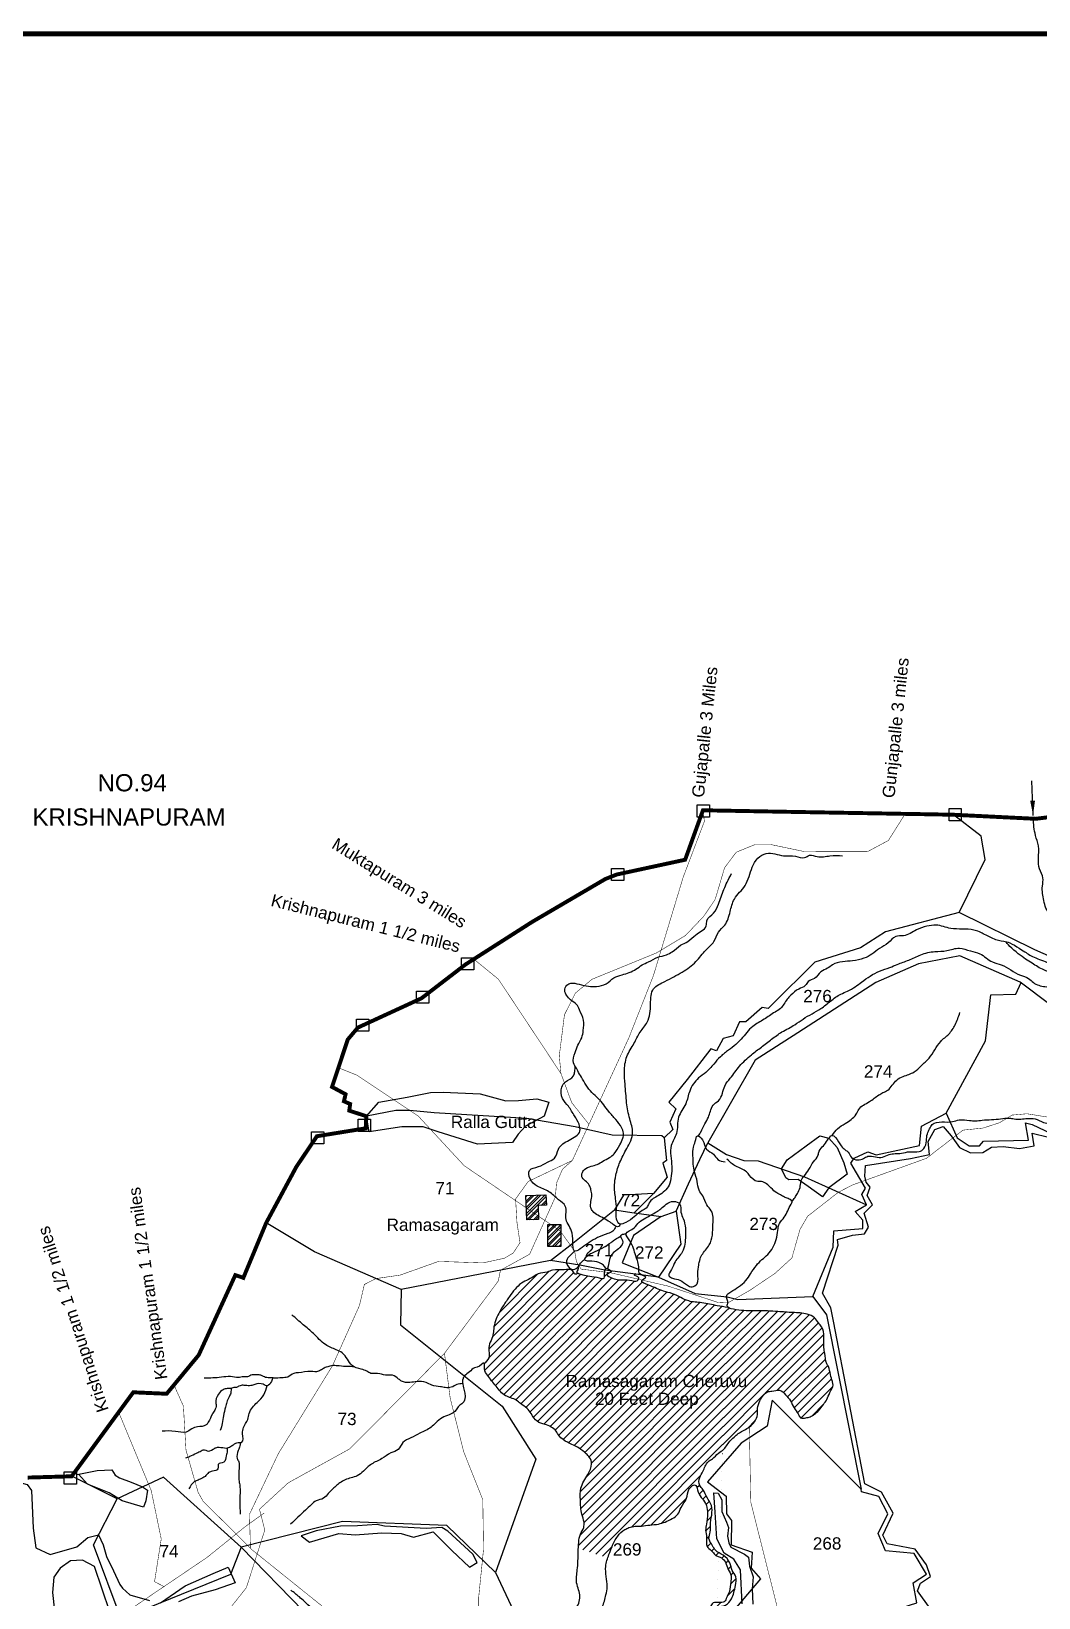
# Model space of a CAD drawing. Header units: feet. Extents: x 812574 to 820023, y 1579761 to 1589140.
# Drawn here: x 815271 to 817325, y 1585948 to 1589140 of the extents above; entities that cross this region are included whole.
import ezdxf
from ezdxf.enums import TextEntityAlignment as Align

# ---------------------------------------------------------------- set-up
doc = ezdxf.new("R2010")
doc.units = ezdxf.units.FT
doc.header["$LTSCALE"] = 15
doc.header["$MEASUREMENT"] = 0
doc.linetypes.add('ACAD_ISO02W100', pattern=[15, 12, -3])
doc.linetypes.add('HIDDEN2', pattern=[0.1875, 0.125, -0.0625])
for name, color, linetype in [('HILL', 17, 'Continuous'), ('PLOT', 7, 'Continuous'), ('PLOT NO', 7, 'Continuous'), ('ROADS', 6, 'Continuous'), ('TANKS-STREAM', 4, 'Continuous'), ('TEXT', 1, 'Continuous'), ('text2', 7, 'Continuous'), ('VILLAGE STONES', 240, 'Continuous')]:
    doc.layers.add(name, color=color, linetype=linetype)
doc.layers.add('VILLAGE BOUNDRY', color=5, linetype='HIDDEN2', lineweight=100)
doc.styles.get("Standard").update_dxf_attribs({"font": 'arial.ttf'})
doc.linetypes.add('DOTS', pattern='A,1e-06,-3,["●",Standard,S=3,R=0,X=-1.25,Y=-1.25],-3', length=6.000001)
doc.dimstyles.get("Standard").update_dxf_attribs({"dimtxt": 0.18, "dimasz": 0.18, "dimexe": 0.18, "dimexo": 0.0625, "dimgap": 0.09, "dimtad": 0, "dimtih": 1, "dimtoh": 1, "dimdec": 4, "dimzin": 0, "dimdsep": 46, "dimtxsty": 'Standard', "dimcen": 0.09, "dimadec": 0, "dimazin": 0, "dimtfac": 1, "dimtdec": 4, "dimtofl": 0, "dimtmove": 0, "dimatfit": 3, "dimfxl": 1, "dimtolj": 1, "dimtzin": 0, "dimarcsym": 0})

msp = doc.modelspace()

# ---------------------------------------------------------------- hatches: boundary and pattern name
at = {"layer": 'PLOT', "linetype": 'ACAD_ISO02W100', "lineweight": -2}
h = msp.add_hatch(dxfattribs=at)
h.set_pattern_fill('ANSI32', color=256, scale=25)
h.paths.add_polyline_path([(816320.1, 1586769), (816279.3, 1586767.5), (816280.2, 1586742.4), (816304.8, 1586725.7), (816304, 1586747.4), (816320.9, 1586748)])
h.paths.add_polyline_path([(816280.2, 1586742.4), (816281.1, 1586717.9), (816305.1, 1586719), (816304.8, 1586725.7)])
h.paths.add_polyline_path([(816350.4, 1586693.8), (816349, 1586695.7), (816329.8, 1586708.8), (816323.7, 1586708.8), (816323.7, 1586663.9), (816350.4, 1586663.9)])
h.paths.add_polyline_path([(816350.4, 1586708.8), (816329.8, 1586708.8), (816349, 1586695.7), (816350.4, 1586693.8)], flags=17)
at = {"layer": 'TANKS-STREAM', "lineweight": -2}
h = msp.add_hatch(dxfattribs=at)
h.set_pattern_fill('ANSI31', color=256, scale=100)
edge = h.paths.add_edge_path()
edge.add_spline(control_points=[(816690.9, 1586548.8), (816690.6, 1586546.7), (816687.6, 1586539.3), (816714.5, 1586532.4), (816737.9, 1586533), (816769.4, 1586533), (816796.1, 1586531.2), (816823.3, 1586528.8), (816848.6, 1586528.5), (816867.9, 1586520.6), (816874.7, 1586508.8), (816890.9, 1586492.8), (816884.5, 1586467.5), (816889.6, 1586443.1), (816889.8, 1586429), (816898.2, 1586416.3), (816899.6, 1586403.1), (816903.6, 1586391.2), (816907, 1586378.4), (816898, 1586366.8), (816894.3, 1586352.3), (816884.9, 1586341), (816877.6, 1586330), (816868.2, 1586321.9), (816859.2, 1586316.6), (816850, 1586314.4), (816838.6, 1586312.7), (816834.1, 1586325), (816825.6, 1586334.7), (816819.4, 1586349.7), (816809.4, 1586361.4), (816797.1, 1586374.3), (816783.2, 1586368.5), (816770.9, 1586368.8), (816762.8, 1586360.1), (816755.5, 1586349.1), (816750.4, 1586334), (816752.5, 1586317.4), (816744.6, 1586304.5), (816735.3, 1586295.1), (816724.7, 1586290), (816714.3, 1586284.7), (816705.9, 1586276.8), (816693.2, 1586267.7), (816686.5, 1586251.3), (816670.3, 1586242.7), (816661.8, 1586231.8), (816646.5, 1586224), (816642.3, 1586207.3), (816632.2, 1586193.4), (816630.9, 1586177.7), (816643.2, 1586166.9), (816647.3, 1586152.7), (816658, 1586139.1), (816659.9, 1586120.7), (816654.6, 1586101.7), (816656.5, 1586083.7), (816650, 1586067.5), (816659.4, 1586055.5), (816666.5, 1586041.7), (816682.9, 1586035.3), (816696.3, 1586021.2), (816698.4, 1586003.4), (816709.9, 1585990.3), (816705.5, 1585968.9), (816701.8, 1585948.7), (816688.8, 1585932.3), (816675.3, 1585929.9), (816661.6, 1585930.8), (816659.2, 1585917), (816664.6, 1585911.8), (816667.4, 1585910.3), (816667.8, 1585910)], knot_values=[33.980155, 33.980155, 33.980155, 33.980155, 40.28132, 54.435644, 94.785889, 124.029828, 145.53399, 175.657932, 205.610457, 221.80404, 234.783788, 245.46062, 288.241575, 299.992382, 321.409588, 328.302046, 345.117898, 359.813717, 366.63663, 383.575953, 399.276386, 411.47537, 427.070144, 438.66352, 448.654309, 457.677961, 468.315632, 477.290951, 492.019962, 508.462526, 524.355596, 539.527821, 555.796769, 564.395257, 575.250579, 588.85876, 604.846718, 621.443654, 637.311, 647.978697, 660.922006, 672.151652, 682.871356, 695.205469, 718.619357, 732.389919, 748.720654, 759.518338, 781.807899, 795.791925, 811.991871, 822.176064, 842.641578, 854.869524, 873.367021, 895.092584, 913.794589, 926.955117, 943.606164, 955.134216, 972.909744, 993.986777, 1010.020429, 1024.946145, 1042.496757, 1070.953995, 1088.09129, 1099.846241, 1111.933082, 1123.184617, 1131.292372, 1132.844337, 1132.844337, 1132.844337, 1132.844337], degree=3, periodic=0)
edge.add_spline(control_points=[(816691.2, 1586539.8), (816683.9, 1586540.8), (816666.1, 1586543.2), (816640, 1586549.9), (816607.4, 1586550.7), (816584.7, 1586567.6), (816553.5, 1586573.2), (816539.6, 1586582.2), (816512.8, 1586591.3), (816515.9, 1586595.1), (816516.3, 1586595.4)], knot_values=[0, 0, 0, 0, 21.956247, 53.75912, 81.017825, 117.080596, 136.231857, 170.738295, 185.877828, 187.34961, 187.34961, 187.34961, 187.34961], degree=3, periodic=0)
edge.add_line((816516.3, 1586595.4), (816509.1, 1586597.1))
edge.add_spline(control_points=[(816509.1, 1586597.1), (816508.4, 1586595.9), (816503.6, 1586591.6), (816492.1, 1586595.9), (816478, 1586595.8), (816461.2, 1586596.4), (816452.6, 1586600.6), (816441.5, 1586606.8), (816448.2, 1586609.1), (816450.8, 1586610.6)], knot_values=[12.747844, 12.747844, 12.747844, 12.747844, 16.594187, 27.339657, 46.69059, 60.231611, 75.16629, 80.455104, 88.118855, 88.118855, 88.118855, 88.118855], degree=3, periodic=0)
edge.add_line((816450.8, 1586610.6), (816439.5, 1586611.9))
edge.add_spline(control_points=[(816439.5, 1586611.9), (816439.5, 1586611.9), (816438.7, 1586607.6), (816442.6, 1586594.6), (816421, 1586603.4), (816406.4, 1586602.5), (816395.5, 1586606.7), (816386.7, 1586608.3), (816385, 1586609.1)], knot_values=[15.606105, 15.606105, 15.606105, 15.606105, 15.792165, 27.910206, 43.148844, 61.768614, 75.997282, 81.83978, 81.83978, 81.83978, 81.83978], degree=3, periodic=0)
edge.add_spline(control_points=[(816385, 1586609.1), (816383.2, 1586608), (816378.7, 1586605.3), (816374.3, 1586619.3), (816354.4, 1586614.5), (816337.3, 1586618.3), (816320.8, 1586609.8), (816303.5, 1586610.2), (816289.3, 1586598), (816267, 1586589.9), (816251.1, 1586569.8), (816235.9, 1586547.6), (816221.3, 1586525.5), (816213.6, 1586503), (816212.2, 1586477.4), (816200.1, 1586460.3), (816206.8, 1586439.7), (816199.5, 1586430.3), (816195.1, 1586426), (816194.6, 1586425.5)], knot_values=[0.478129, 0.478129, 0.478129, 0.478129, 5.932048, 13.970884, 31.812322, 55.514099, 67.185509, 85.712834, 104.839659, 120.849201, 156.248854, 178.007223, 202.220836, 235.460901, 247.793033, 278.708953, 291.686566, 307.97008, 310.177869, 310.177869, 310.177869, 310.177869], degree=3, periodic=0)
edge.add_spline(control_points=[(816194.6, 1586425.5), (816195.3, 1586423.6), (816193.6, 1586411.6), (816203, 1586397.7), (816218.4, 1586379.9), (816234.7, 1586357.4), (816256.8, 1586354.2), (816269.3, 1586342), (816281.5, 1586335.3), (816291.6, 1586322), (816299.8, 1586305.8), (816321.4, 1586301.1), (816339.2, 1586292.7), (816348, 1586274.3), (816365.5, 1586263.4), (816385.9, 1586255.2), (816400, 1586243.3), (816410.5, 1586233.6), (816415.4, 1586217.6), (816404.6, 1586196.3), (816389, 1586174.7), (816390.4, 1586145.5), (816391.3, 1586122.1), (816398.2, 1586104.1), (816398, 1586089.3), (816388.6, 1586077.6), (816386.8, 1586062.4), (816386.3, 1586052.6), (816386.1, 1586048.5)], knot_values=[194.577277, 194.577277, 194.577277, 194.577277, 204.660415, 219.026704, 247.487091, 274.752768, 298.693916, 309.42992, 326.389741, 339.666819, 359.494232, 376.868673, 403.203763, 414.958621, 436.325375, 462.46976, 481.062368, 491.228523, 504.967026, 527.528282, 559.435326, 582.706599, 612.470207, 629.491823, 639.939058, 655.210497, 672.247463, 684.713669, 684.713669, 684.713669, 684.713669], degree=3, periodic=0)
edge.add_line((816386.1, 1586048.5), (816446.2, 1586029.3))
edge.add_spline(control_points=[(816446.2, 1586029.3), (816447, 1586031.5), (816449.8, 1586039.2), (816455.4, 1586054.4), (816464.4, 1586072.9), (816477.6, 1586085.6), (816490.4, 1586091.7), (816502, 1586094.5), (816516.5, 1586093.4), (816532.1, 1586096.8), (816548.5, 1586097.1), (816563.8, 1586102.4), (816577, 1586108.6), (816590.6, 1586117.2), (816595.4, 1586134.5), (816608.6, 1586148.6), (816609.3, 1586167), (816616.7, 1586175.5), (816627.5, 1586181.2), (816629.3, 1586160.8), (816639.1, 1586150.2), (816648.7, 1586136.3), (816650.2, 1586117.8), (816647.9, 1586101.1), (816644.7, 1586084.7), (816649.4, 1586070.2), (816645.2, 1586053.2), (816656.9, 1586045.1), (816662.4, 1586038.2), (816668.1, 1586032.5), (816676.7, 1586030.7), (816686.3, 1586023.2), (816689, 1586008.5), (816697.8, 1585997.5), (816698.3, 1585986.6), (816695.7, 1585975.6), (816696.6, 1585962.1), (816688.6, 1585950.5), (816685.1, 1585937.8), (816672.5, 1585938.2), (816660.7, 1585939.5), (816654.3, 1585928.9), (816653.8, 1585918.1), (816658.2, 1585907.8), (816664.6, 1585905), (816667.1, 1585903.9)], knot_values=[588.151394, 588.151394, 588.151394, 588.151394, 595.223746, 612.311064, 637.000215, 656.339376, 665.77478, 679.122241, 691.745438, 708.843351, 726.771811, 740.617481, 756.757879, 771.229194, 786.385461, 808.38776, 827.032612, 837.638975, 841.963612, 859.235421, 874.817781, 890.464235, 907.374837, 929.10119, 941.39232, 956.493045, 974.654717, 986.330531, 995.398815, 1001.684865, 1009.740344, 1021.100592, 1036.028841, 1052.683656, 1061.764418, 1067.499179, 1086.778363, 1099.64581, 1110.229477, 1121.189918, 1132.670734, 1143.552203, 1153.026205, 1165.464491, 1173.622945, 1173.622945, 1173.622945, 1173.622945], degree=3, periodic=0)
edge.add_line((816667.1, 1585903.9), (816667.8, 1585910))

# ---------------------------------------------------------------- linework, layer by layer
at = {"layer": 'HILL'}
for points in [[(815953.8, 1586929.4), (815979.6, 1586957.8), (816037.4, 1586967.9), (816084.4, 1586977.8), (816110.6, 1586978.1), (816185.9, 1586974.7), (816238.2, 1586960.5), (816264.4, 1586961.1), (816301.5, 1586964.9), (816326, 1586958.1), (816316.5, 1586929.6), (816278.4, 1586908.8), (816263.1, 1586892.5), (816252.2, 1586875.5), (816180.8, 1586872.5), (816100.5, 1586897.3), (816069.5, 1586907.8), (816026, 1586907.5), (815959.8, 1586897.6), (815953.8, 1586929.4)], [(816971.5, 1586828.9), (817063.3, 1586842.9), (817102.2, 1586851.5), (817099.6, 1586878.1), (817113.3, 1586902.4), (817130.2, 1586908.3), (817146.2, 1586889.6), (817163.5, 1586865.6), (817186.1, 1586854.6), (817211, 1586855.2), (817228.6, 1586866.2), (817252.6, 1586867.7), (817285.8, 1586863.8), (817315.9, 1586869.2), (817312, 1586894.7), (817345, 1586887)], [(817155.1, 1585853.8), (817077.8, 1585962.2), (817083.9, 1585977.6), (817104.2, 1585991.4), (817096.5, 1586015.4), (817072.9, 1586047.1), (817016, 1586058), (817007, 1586075.8), (817028.2, 1586120.3), (817004.1, 1586163.1), (816970.2, 1586180.4), (816906.2, 1586511.9), (816900.9, 1586539.1), (816884, 1586568.6), (816916.2, 1586666.5), (816914.4, 1586678.1), (816945.5, 1586686.7), (816969.5, 1586689.6), (816977.7, 1586703.4), (816969.1, 1586731.5), (816986.2, 1586748.8), (816975.3, 1586767.8), (816981.1, 1586784.6), (816972.8, 1586795.2), (816970.2, 1586806.9), (816971.5, 1586828.9)], [(815363.9, 1586199.2), (815405.1, 1586207.2), (815434.7, 1586208.4), (815441.3, 1586198.1), (815450.7, 1586192.4), (815474.1, 1586183.8), (815497.5, 1586173.9), (815507.8, 1586167), (815503.9, 1586145.2), (815499.6, 1586132.9), (815455.9, 1586145.7), (815429.4, 1586162), (815385.3, 1586179.5), (815366.7, 1586199.8)], [(815244.6, 1586183.7), (815262.3, 1586178.8), (815270.7, 1586166.9), (815274.1, 1586089.8), (815280.1, 1586050), (815309.3, 1586035.8), (815363.7, 1586051.8), (815386.1, 1586070.6), (815407.8, 1586075.9), (815417.4, 1586056.1), (815423.8, 1586032), (815438.4, 1586002.9), (815451.2, 1585975.2), (815456.5, 1585967.8), (815471.8, 1585953.9), (815511.6, 1585942.2)], [(816668.3, 1586067.9), (816665.1, 1586122.7), (816662.7, 1586162.1), (816671.6, 1586160.9), (816679, 1586147.4), (816678.9, 1586124), (816688, 1586101.9), (816692.1, 1586091), (816690.4, 1586073.4), (816693.2, 1586059.6), (816697, 1586051.2), (816725, 1586036.6), (816733.3, 1586031), (816735.1, 1586012.6), (816742.5, 1585990.4), (816740.6, 1585966.2), (816742.3, 1585935.2)], [(815820.8, 1586074.1), (815838.2, 1586061.2), (815897.8, 1586078.6), (815931.2, 1586075.9), (815985.5, 1586080), (816024.9, 1586078.7), (816049.9, 1586071.4), (816090.4, 1586082), (816127.9, 1586044.3), (816164.5, 1586010.3), (816179.8, 1586020.1), (816171, 1586036.7), (816120, 1586083.7), (816108.1, 1586091.1), (816075.8, 1586089.2), (815990.8, 1586093.7), (815975.3, 1586097), (815936.1, 1586094.5), (815901, 1586093.7), (815851.6, 1586084.1), (815820.8, 1586074.1)], [(816720.3, 1585935.3), (816717, 1586005.1), (816703.4, 1586026.3), (816683.4, 1586039.1), (816668.3, 1586067.9)], [(815431, 1585919.4), (815399.7, 1586011.7), (815374.8, 1586024.5), (815350.7, 1586023.4), (815329.3, 1586008.2), (815316.2, 1585989.7), (815314, 1585958.8), (815317.9, 1585921.2)], [(815534.2, 1585937.3), (815584, 1585972.3), (815641.6, 1585997.5), (815671.9, 1586010.3), (815686.1, 1585978.7), (815645.5, 1585964.2), (815597.2, 1585951.4), (815570.5, 1585939.7)]]:
    msp.add_lwpolyline(points, dxfattribs=at)
at = {"layer": 'HILL', "linetype": 'ACAD_ISO02W100', "lineweight": -2}
msp.add_lwpolyline([(816809.2, 1586803.6), (816800.2, 1586822), (816811.7, 1586840.6), (816850.8, 1586869.2), (816878.3, 1586889.3), (816896.9, 1586884.5), (816914.3, 1586865.5), (816927.5, 1586834.2), (816934.1, 1586811.5), (816897.3, 1586783.2), (816884.4, 1586765), (816855, 1586786), (816834.6, 1586800.5), (816815.1, 1586799.9), (816809.2, 1586803.6)], dxfattribs=at)
at = {"layer": 'PLOT'}
for points in [[(817782.2, 1587225.6), (817567.1, 1587158.5), (817316.9, 1587268.7), (817162.7, 1587344.3), (817215.7, 1587452.9), (817207.8, 1587500.4), (817151.4, 1587543.8)], [(817162.7, 1587344.3), (817012.3, 1587305.2), (816961.3, 1587272.3), (816868.2, 1587243.5), (816780.8, 1587156.6), (816773.1, 1587149.1), (816761, 1587150.9), (816727.7, 1587122), (816714.5, 1587121.9), (816702.2, 1587093.1), (816681.8, 1587088), (816667.8, 1587062.3), (816656.5, 1587066.5), (816608.4, 1587003.9), (816570.4, 1586957.9), (816585.2, 1586944.1), (816573, 1586917.3), (816578.7, 1586902.2), (816561.2, 1586885.3), (816565.6, 1586839.4)], [(817526.6, 1587022.4), (817287.1, 1587202.6), (817164, 1587256.5), (817080, 1587239.7), (816993, 1587202.2), (816833.7, 1587099.5), (816746.6, 1587043.3), (816650.4, 1586875.1), (816688.1, 1586851.5), (816723.8, 1586839), (816753, 1586838.2), (816847.3, 1586805.8), (816973.6, 1586748.6), (816964.5, 1586770), (816971.8, 1586783), (816941.8, 1586834), (816948.6, 1586844.1), (816976.8, 1586856.7), (816993.2, 1586850.4), (817082.2, 1586869.4), (817085.9, 1586908.9), (817136, 1586935.5), (817216.7, 1587082.7), (817227.7, 1587177.1), (817278.5, 1587178.1), (817288.9, 1587201.8)], [(817136, 1586935.5), (817158.9, 1586885.1), (817183.5, 1586868.9), (817204.4, 1586869.3), (817212.7, 1586878.5), (817304.1, 1586880.6), (817298.2, 1586916), (817311.6, 1586912.6), (817350.5, 1586894.3), (817431.8, 1586880.1), (817431.4, 1586863.9), (817508.6, 1586865.5), (817526.9, 1586900.5), (817532, 1586927.4), (817526.6, 1587022.4)], [(816561.2, 1586885.3), (816556.6, 1586889.1), (816455.2, 1586890.8), (816379.4, 1586907.8), (816281.1, 1586925), (816091.8, 1586936.3), (816042.3, 1586941.2), (816014.2, 1586941), (815953.8, 1586929.4)], [(816499.7, 1586732.6), (816554.9, 1586725.3), (816585.4, 1586736.1), (816611.1, 1586791.7), (816634.2, 1586841.2), (816650.1, 1586875.3)], [(816565.6, 1586839.4), (816558.3, 1586833.9), (816567.3, 1586805.5), (816539.5, 1586771.7), (816478.5, 1586768.7), (816460, 1586738.7), (816499.7, 1586732.6), (816539.5, 1586771.7)], [(816585.4, 1586736.1), (816595.3, 1586668.5), (816549.5, 1586601.3), (816624.7, 1586568.1), (816689.8, 1586561.3), (816711.3, 1586555.5), (816864.2, 1586562.1), (816905.9, 1586662.3), (816907, 1586695.9), (816966.6, 1586700.3), (816966.6, 1586717.3), (816950.6, 1586734.9), (816973.6, 1586748.6)], [(816554.9, 1586725.3), (816498.9, 1586686), (816475.3, 1586630.6), (816549.5, 1586601.3), (816440.2, 1586615.8), (816389.5, 1586626), (816329.1, 1586635.3), (816374.8, 1586670.7), (816460, 1586738.7)], [(816329.1, 1586635.3), (816024.8, 1586575.9), (815848, 1586652.7), (815749.6, 1586712.1)], [(816024.8, 1586575.9), (816023.3, 1586504.2), (816206.9, 1586357.6), (816231.1, 1586338.3), (816299.5, 1586230.1), (816217.3, 1585999.4), (816118, 1586095.4), (815905.2, 1586103.7), (815698.7, 1586051.1), (815540.2, 1586193.7), (815445.4, 1586149.7), (815352.9, 1586195.5)], [(816864.2, 1586562.1), (816892.3, 1586524.3), (816962.9, 1586169.4), (816781.4, 1586350.7), (816771.5, 1586297.6), (816718.3, 1586262.8), (816649.5, 1586184.5), (816687.3, 1586154.7), (816688.6, 1586119), (816698.2, 1586105.7), (816697.7, 1586056), (816740.5, 1586041), (816738.7, 1586008.1), (816757.9, 1585986.5), (816704.4, 1585923.8)], [(815698.7, 1586051.1), (815677, 1585995.1), (815453.7, 1585904.7), (815397.5, 1586055.5), (815445.4, 1586149.7)], [(816772.1, 1585840.8), (817076.6, 1585937.3), (817068.7, 1585978.6), (817096.4, 1585995.8), (817070.9, 1586038), (817012.8, 1586043.9), (816997.8, 1586079.1), (817017.6, 1586119.2), (816998.7, 1586154.5), (816963.5, 1586163.8), (816962.9, 1586169.4)], [(816093.9, 1585623.8), (815880.7, 1585647.1), (815883.1, 1585737.3), (815873, 1585786.7), (815849.7, 1585879), (815827.6, 1585885), (815825.7, 1585920.5), (815698.7, 1586051.1)], [(816217.3, 1585999.4), (816253.6, 1585921.4), (816201, 1585880.3), (816194.7, 1585810.8), (816158, 1585734.1), (816109.9, 1585728.2), (816093.9, 1585623.8), (816171.1, 1585600.4), (816283.1, 1585587.7), (816237.3, 1585436), (816316.5, 1585310), (816320.2, 1585313)]]:
    msp.add_lwpolyline(points, dxfattribs=at)
at = {"layer": 'PLOT', "linetype": 'ACAD_ISO02W100', "lineweight": -2}
msp.add_lwpolyline([(816281.1, 1586717.9), (816279.3, 1586767.5), (816320.1, 1586769), (816320.9, 1586748), (816304, 1586747.4), (816305.1, 1586719), (816281.1, 1586717.9)], dxfattribs=at)
msp.add_lwpolyline([(816323.7, 1586708.8), (816350.4, 1586708.8), (816350.4, 1586663.9), (816323.7, 1586663.9)], close=True, dxfattribs=at)
at = {"layer": 'ROADS', "linetype": 'HIDDEN2', "ltscale": 10, "const_width": 1}
msp.add_lwpolyline([(817052.7, 1587545.6), (817018.4, 1587491.3), (816977.4, 1587469.4), (816845.8, 1587469), (816777.9, 1587483.2), (816746.9, 1587483.2), (816708.3, 1587467.5), (816684.5, 1587436.1), (816665.3, 1587371.6), (816642, 1587336.9), (816604.8, 1587297.8), (816545.3, 1587262.1), (816414.1, 1587208.5), (816380.2, 1587180.4), (816357.8, 1587136.1), (816347.3, 1587052.5), (816350.7, 1587016.4), (816372.6, 1586957.1), (816407.8, 1586912.8), (816388.3, 1586870.4), (816373.9, 1586839.2), (816333.5, 1586820), (816284, 1586796.4), (816258.2, 1586760.7), (816261, 1586712.6), (816267.2, 1586671.7), (816253.5, 1586650.7), (816235.5, 1586640), (816191.7, 1586630.4), (816101.1, 1586633.5), (816052, 1586616), (816022.8, 1586605.6), (815973, 1586598.4), (815949.8, 1586586.4), (815939.7, 1586543.4), (815884.8, 1586420.9), (815774.4, 1586241.8), (815715.4, 1586117.9), (815716.6, 1586079.8), (815717.4, 1586048.9)], dxfattribs=at)
at = {"layer": 'ROADS', "linetype": 'DOTS', "ltscale": 0.15, "const_width": 1}
for points in [[(816184.4, 1585764.2), (816182.8, 1585947.7), (816192.8, 1586046.8), (816191.3, 1586147.7), (816152.3, 1586245.6), (816124.7, 1586355.5), (816115.1, 1586430.9), (816113.2, 1586446.1), (816197.6, 1586559.6), (816223, 1586593.8), (816227.3, 1586615.5), (816286.8, 1586648.1), (816339.3, 1586764.8), (816341.6, 1586793), (816353.8, 1586821.3), (816373.9, 1586839.2), (816407.8, 1586912.8), (816489, 1587088.7), (816539.1, 1587215.5), (816594.6, 1587398.8), (816600, 1587416.6), (816643.2, 1587530.4), (816640.3, 1587552.9)], [(815896.8, 1587028.2), (815933.8, 1587013.4), (816042.3, 1586941.2), (816059.7, 1586929.6), (816153.5, 1586828.4), (816317.8, 1586716.9), (816349, 1586695.7), (816378.6, 1586654.4), (816382.2, 1586633), (816391.8, 1586617.7), (816450.8, 1586610.6), (816568.9, 1586583.2), (816671.6, 1586549.7), (816690.9, 1586548.8)], [(817371.7, 1586923.1), (817301, 1586934.4), (817270.8, 1586931.7), (817244.8, 1586916), (817211.1, 1586905.2), (817170.6, 1586901), (817096.1, 1586843.6), (816945.3, 1586789.3), (816916.6, 1586774.5), (816853.9, 1586725.7), (816838.2, 1586698.7), (816821.6, 1586640.4), (816787.6, 1586609.4), (816736.5, 1586574.9), (816690.9, 1586548.8)], [(816113.2, 1586446.1), (816065.3, 1586397.8), (815955.8, 1586287.5), (815920.1, 1586251.5), (815794.5, 1586182.2), (815735.9, 1586128.4), (815746.7, 1586086), (815709.2, 1585968.6), (815618.3, 1585854)], [(815902.4, 1585899.8), (815720.7, 1586045.7), (815620.9, 1586144.7), (815610.8, 1586162.7), (815600.2, 1586199.4), (815586, 1586249), (815583.2, 1586296.1), (815580.8, 1586338.4), (815561.5, 1586381.6)], [(815540.3, 1585971.2), (815521.9, 1585980.7), (815535.5, 1586067.8), (815515.1, 1586166.4), (815448.3, 1586327.1)], [(817819, 1584055.7), (817666.3, 1584248.1), (817634, 1584273.6), (817565.8, 1584452.6), (817499, 1584561.5), (817452.5, 1584597), (817325.9, 1584959.2), (817200.5, 1585159.5), (817139.5, 1585189.5), (817047.4, 1585286.1), (817022.1, 1585308.6), (817034.3, 1585405.2), (816942.5, 1585617), (816794.2, 1585919.1), (816737.9, 1586142.3), (816734.8, 1586294.3)], [(813626.1, 1585208.2), (813708.6, 1585225.6), (813752, 1585281.7), (813816.1, 1585300.5), (813978.4, 1585379.8), (814115.2, 1585405.5), (814185.6, 1585400.8), (814394.1, 1585452.7), (814502.4, 1585492.6), (814766.8, 1585591), (814866.2, 1585631.6), (814903.2, 1585643.7), (814932.9, 1585664.3), (815052.2, 1585704.3), (815120.3, 1585721.5), (815189.2, 1585739.2), (815217.3, 1585748.4), (815182, 1585774.6), (815237.1, 1585816.3), (815418, 1585887.6), (815628.9, 1586030.1), (815707.4, 1586093.4), (815745.4, 1586120.5)]]:
    msp.add_lwpolyline(points, dxfattribs=at)
at = {"layer": 'ROADS', "linetype": 'HIDDEN2', "lineweight": -2, "ltscale": 10, "const_width": 1}
msp.add_lwpolyline([(816350.7, 1587016.4), (816223.2, 1587208.6), (816173, 1587249.5)], dxfattribs=at)
at = {"layer": 'TANKS-STREAM'}
for points in [[(818295.5, 1587822.2), (818287.5, 1587776.1), (818284, 1587741.2), (818281.5, 1587719.6), (818276, 1587677.3), (818265.4, 1587654.4), (818258.3, 1587638.1), (818247.3, 1587615.8), (818230.3, 1587589), (818219.2, 1587564.1), (818208.5, 1587546.9), (818191.8, 1587530.5), (818178.1, 1587517.1), (818171.4, 1587509.9), (818165.1, 1587498.8), (818153.4, 1587486.9), (818135.4, 1587471.3), (818122.9, 1587458.6), (818112.5, 1587450.8), (818090.9, 1587434.8), (818077.5, 1587421.4), (818068.6, 1587406), (818048.1, 1587391.8), (818029.4, 1587372.8), (818024.6, 1587369.6), (818014.1, 1587355.4), (818005.6, 1587347.4), (817996, 1587334.8), (817984.2, 1587323.9), (817972.4, 1587314.6), (817961.5, 1587308.3), (817952.7, 1587302.7), (817939, 1587299.8), (817928.2, 1587289.9), (817912.8, 1587278.7), (817900.7, 1587270.6), (817889.8, 1587266), (817876, 1587251.7), (817865.2, 1587246.7), (817853.2, 1587243.9), (817842, 1587235.3), (817825.6, 1587221.9), (817816.4, 1587217.6), (817801.6, 1587210.8), (817777.4, 1587199.8), (817762.6, 1587197), (817745.8, 1587190.5), (817732, 1587183.5), (817701.1, 1587172.3), (817680.3, 1587163.2), (817656, 1587151.1), (817632.4, 1587148), (817606.5, 1587134.2), (817560.1, 1587126.1), (817528.9, 1587140.9), (817499.6, 1587158.4), (817464.3, 1587169.9), (817443.8, 1587184.4), (817422.2, 1587188.5), (817391.4, 1587205.5), (817367.6, 1587217.8), (817335.7, 1587227.4), (817311.6, 1587241.2), (817283.2, 1587260.6), (817259, 1587284.7), (817290.2, 1587268.7), (817312.1, 1587255), (817342.2, 1587242.7), (817347.1, 1587239.8), (817357.8, 1587229.8), (817376.4, 1587227.9), (817401.6, 1587212), (817425, 1587207.9), (817439.1, 1587198.2), (817433.9, 1587217.9), (817421, 1587233.5), (817405.4, 1587242.4), (817402.4, 1587261.7), (817387.5, 1587285), (817367.8, 1587299.1), (817357.1, 1587325.1), (817350.5, 1587336.1), (817339.7, 1587353.7), (817335.5, 1587368.9), (817332.6, 1587398.5), (817333.7, 1587414.9), (817326.5, 1587433.4), (817324.5, 1587454.6), (817324.3, 1587480.2), (817318.5, 1587501.8), (817313.7, 1587536.7)], [(817259.2, 1587284.3), (817237.6, 1587289.1), (817214.7, 1587300), (817192.8, 1587308.9), (817145.7, 1587312.2), (817115.8, 1587318.8), (817096.7, 1587316.6), (817075.8, 1587309.2), (817049.4, 1587297.2), (817033.3, 1587295.5), (817018.1, 1587282.8), (817000.5, 1587271.3), (816985, 1587259.9), (816968.6, 1587251.4), (816945.5, 1587245.8), (816924.9, 1587244.3), (816904.5, 1587237.9), (816894.3, 1587230.8), (816880.8, 1587223.7), (816867.9, 1587210), (816855.1, 1587204.1), (816849, 1587195.7), (816835.7, 1587188.5), (816819.7, 1587176.3), (816812.1, 1587168), (816798.1, 1587148.9), (816787.3, 1587141.7), (816764.9, 1587126.9), (816741.8, 1587112.5), (816718.4, 1587086.5), (816707.4, 1587075.5), (816692.6, 1587064.3), (816675.8, 1587050.6), (816662.3, 1587035.8), (816646, 1587018.5), (816631.5, 1587007.3), (816613.2, 1586980.6), (816605.1, 1586954.6), (816590.7, 1586927.5), (816586.1, 1586894.1), (816575.7, 1586869.9), (816576.8, 1586826.7), (816575.7, 1586807.7), (816571.1, 1586788.7), (816549.7, 1586767.9), (816530.7, 1586752.9), (816527.1, 1586745.5), (816512.6, 1586734.7), (816500.3, 1586724.5), (816483, 1586712.8), (816470.7, 1586709.4), (816464.2, 1586719.6), (816463.9, 1586740.1), (816462.2, 1586761.4), (816459.9, 1586789.3), (816462.7, 1586809), (816471, 1586835.8), (816485, 1586863.4), (816496.9, 1586896.2), (816490.9, 1586923.8), (816484.7, 1586956.6), (816481.6, 1586994.7), (816480.1, 1587020.1), (816485.3, 1587051.2), (816499.5, 1587077.7), (816512.3, 1587100.7), (816526.6, 1587121.1), (816533.4, 1587158.3), (816539.7, 1587189.3), (816562.8, 1587204), (816581, 1587213.6), (816598.1, 1587223.3), (816626, 1587244.6), (816646.5, 1587268.2), (816662.7, 1587285.2), (816672.1, 1587304.5), (816684.6, 1587318.7), (816695.7, 1587346.3), (816704.3, 1587371.9), (816726.2, 1587399.4), (816740.8, 1587437.2), (816752.4, 1587455.1), (816769.5, 1587464.8), (816804.8, 1587460.3), (816828.7, 1587459.4), (816847.5, 1587456.6), (816857.5, 1587461.1), (816873.4, 1587458.5), (816899.3, 1587460), (816925.2, 1587460.3)], [(816471.6, 1586709.1), (816469.5, 1586705.4), (816465.7, 1586704.1), (816459.9, 1586706.9), (816450.2, 1586713.9), (816438.1, 1586721.1), (816426.1, 1586727.5), (816415.4, 1586735.8), (816411.7, 1586742.9), (816413.6, 1586768.5), (816411.9, 1586779.7), (816409.8, 1586786.5), (816402.5, 1586795.4), (816394.2, 1586804.3), (816393.6, 1586812.2), (816398.6, 1586820.5), (816412.5, 1586827.5), (816424.6, 1586831.1), (816436.1, 1586837.7), (816449.8, 1586845.2), (816459.1, 1586853), (816470.8, 1586871.2), (816477, 1586884.4), (816478, 1586894.8), (816474.4, 1586906.3), (816462.5, 1586922.5), (816448.2, 1586939.2), (816437.8, 1586952.9), (816427.5, 1586964.9), (816413.9, 1586977.8), (816401.9, 1586992.4), (816392.4, 1587008.9), (816385, 1587021.9), (816382.3, 1587027), (816376.4, 1587037.9), (816379.6, 1587059.5), (816385.3, 1587074), (816393, 1587089.4), (816396.3, 1587103.8), (816396.5, 1587125.2), (816388.3, 1587146.4), (816382.5, 1587157.4), (816370.4, 1587166.3), (816362.3, 1587176), (816358.4, 1587185), (816362.6, 1587196.4), (816370.9, 1587200.3), (816387.5, 1587198.4), (816407.2, 1587194.1), (816423.2, 1587193.8), (816442.8, 1587199.4), (816458.7, 1587211.2), (816475.3, 1587217.6), (816503.7, 1587229.1), (816516.2, 1587237.6), (816529.2, 1587243.9), (816548, 1587253.3), (816565.7, 1587258.2), (816577.8, 1587264.7), (816594.7, 1587277.7), (816609.4, 1587285.6), (816625.4, 1587298.7), (816637.6, 1587307), (816646.8, 1587317.4), (816648.4, 1587328.5), (816662, 1587343.3), (816671.9, 1587361.6), (816677.5, 1587376.7), (816689.5, 1587406.3), (816698.8, 1587423.8)], [(816631.3, 1586889.4), (816636, 1586897.2), (816644.4, 1586914.1), (816651.4, 1586927.5), (816655.5, 1586939.4), (816660.8, 1586951.6), (816671.9, 1586960.9), (816680, 1586976.1), (816684.7, 1586990.9), (816696.1, 1587006.9), (816715, 1587031.4), (816739, 1587054.2), (816759.4, 1587070.3), (816780.4, 1587086.3), (816801.4, 1587101.1), (816827.7, 1587115.9), (816844.6, 1587127.5), (816880.8, 1587148.8), (816900.6, 1587164.2), (816921.3, 1587178.2), (816935.3, 1587184.3), (816951, 1587193.4), (816963.9, 1587202.7), (817000.4, 1587225.1), (817021.4, 1587232.4), (817036.6, 1587238.8), (817060, 1587247.6), (817084.4, 1587258.4), (817113.2, 1587265), (817137.6, 1587266.9), (817163.3, 1587272), (817185.6, 1587266.3), (817204.7, 1587260.5), (817231, 1587243.7), (817248.7, 1587237.8), (817287.8, 1587217), (817304.3, 1587210.3), (817314.2, 1587201.9), (817337.7, 1587193.5), (817352.8, 1587190), (817374.7, 1587164.7), (817391.9, 1587155.7), (817403.7, 1587147.7), (817423.3, 1587142.9), (817443.5, 1587126.2), (817465.4, 1587110.2), (817479.7, 1587106.1), (817490.7, 1587095.5), (817515.4, 1587085.5), (817550.1, 1587084.5), (817581.1, 1587095.3), (817610.5, 1587104.5), (817643.5, 1587109.3), (817660.2, 1587119.1), (817688.8, 1587128), (817703.9, 1587130.1), (817717.6, 1587134.7), (817738.5, 1587137.6), (817751.3, 1587139.9), (817761.5, 1587146.6), (817792.9, 1587158.1), (817812.5, 1587163.8), (817823.6, 1587166.5), (817846.2, 1587181.3), (817860.5, 1587187.9), (817868.2, 1587190.8), (817861.6, 1587173.1), (817857.5, 1587162.9), (817857.4, 1587151.8), (817856.5, 1587131.1), (817851.8, 1587122), (817847.3, 1587115.7), (817834.5, 1587101.1), (817821.7, 1587091.2), (817814.3, 1587072.6), (817811.7, 1587054.1), (817804.8, 1587041.4), (817792.8, 1587031.1), (817786.4, 1587015.2), (817781.5, 1586986.9), (817779.3, 1586977.8), (817771.3, 1586967.6), (817763.2, 1586956.1), (817760.9, 1586947.7), (817757.2, 1586925.5), (817746.3, 1586914.6), (817736.1, 1586911.6), (817721.1, 1586903.1), (817716, 1586893.5), (817723.1, 1586885.4), (817742.7, 1586879.7), (817752.7, 1586877.9), (817765.4, 1586861.3), (817778, 1586842.4), (817786.4, 1586836.5), (817800.1, 1586826.4), (817813.4, 1586815.9), (817819, 1586809.7), (817822.5, 1586798.3), (817826.5, 1586779.7), (817825.8, 1586764.3), (817822, 1586743.7), (817813.1, 1586719.5), (817808.6, 1586700), (817809, 1586685.8)], [(816904, 1586890.3), (816915, 1586903.9), (816930.5, 1586914.6), (816952.5, 1586933.4), (816958, 1586943.4), (816979.7, 1586959.1), (816999, 1586972.7), (817007.4, 1586977.4), (817017.1, 1586982.6), (817035.5, 1587003.1), (817048.6, 1587010.5), (817071.1, 1587019.6), (817085.5, 1587032.4), (817101.4, 1587047.6), (817125.1, 1587081.8), (817141.5, 1587096.7), (817154.6, 1587115.8), (817164.3, 1587140.6)], [(816462.9, 1586704.7), (816456.6, 1586695.3), (816446.6, 1586690.3), (816425.2, 1586682.1), (816408.5, 1586672), (816393.7, 1586661.7), (816380.2, 1586654.1), (816373.6, 1586691.2), (816361.3, 1586719.2), (816359.4, 1586746.2), (816345.9, 1586759.2), (816326.1, 1586775.5), (816302.2, 1586786.8), (816287.7, 1586801.9), (816286.4, 1586819), (816304.7, 1586826.6), (816323.2, 1586835.7), (816337.4, 1586843.8), (816345.6, 1586862.4), (816367.3, 1586880.6), (816389.3, 1586899.1), (816387.5, 1586912.9), (816378.3, 1586929.9), (816365.8, 1586949.7), (816354.1, 1586965.4), (816352.5, 1586988.6), (816360.1, 1586999.5), (816376.2, 1587011.5), (816379, 1587020.6), (816379.6, 1587031.9)], [(816821.9, 1586755.7), (816828, 1586763.4), (816832.9, 1586772), (816838.2, 1586783.8), (816840.3, 1586797), (816846.6, 1586807.5), (816856.3, 1586820.7), (816865.8, 1586836.7), (816874.9, 1586849.3), (816877.4, 1586858.3), (816885.9, 1586869.3), (816894.4, 1586880.9), (816903.5, 1586890.3), (816916.6, 1586877.4), (816922.3, 1586868.8), (816930.3, 1586860.8), (816936.7, 1586856.1), (816943.3, 1586845.5), (816955.8, 1586840.2), (816967.8, 1586843.5), (816976.4, 1586847.7), (816991.9, 1586846.3), (817006.6, 1586846), (817019.7, 1586851.2), (817045, 1586854), (817061.3, 1586857), (817081.4, 1586857.5), (817091, 1586863.6), (817095.9, 1586879), (817098, 1586893.7), (817102.4, 1586903.6), (817107.8, 1586912.4), (817127.2, 1586917.8), (817149, 1586918.3), (817162.8, 1586921.8), (817184.1, 1586920.8), (817196, 1586919.9), (817209.6, 1586921.3), (817247.4, 1586924), (817264.9, 1586925.6), (817274.7, 1586924), (817302.1, 1586924.7), (817317.8, 1586924), (817334.6, 1586916.8), (817363.6, 1586913.5), (817386.1, 1586909.5), (817406.2, 1586908.8), (817418.8, 1586903.9), (817434.6, 1586906.2), (817447.5, 1586906.5), (817465, 1586906.2), (817487, 1586903.9), (817496.6, 1586905.8), (817514.4, 1586905.5), (817523.5, 1586893.9)], [(816691.2, 1586539.8), (816669.5, 1586543.1), (816638.2, 1586549), (816611.2, 1586552.9), (816578.3, 1586567.7), (816559.9, 1586572.7), (816527.9, 1586585.9), (816515.4, 1586594.4), (816523.7, 1586601.4), (816511.7, 1586608.1), (816509.7, 1586618.6), (816503.3, 1586645.1), (816491, 1586675.4), (816483.7, 1586690.1), (816500, 1586701.8), (816510.3, 1586713.7), (816524, 1586722.2), (816534.7, 1586728.3), (816545.5, 1586734.4), (816554.6, 1586740.8), (816565.4, 1586749.8), (816580.5, 1586755.9), (816593.1, 1586750.1), (816595.4, 1586733.8), (816600.1, 1586720.7), (816604.4, 1586701.2), (816604.7, 1586685.5), (816598, 1586652.5), (816583.7, 1586632.9), (816576.2, 1586617.2), (816570.9, 1586604.3), (816578.2, 1586599.4), (816593.1, 1586595.3), (816608.5, 1586584.8), (816618.1, 1586581.6), (816628.3, 1586587.7), (816629.5, 1586608.7), (816631.8, 1586626.2), (816633.6, 1586635.6), (816645.3, 1586656.5), (816653.2, 1586667), (816660.7, 1586709.3), (816657.3, 1586736.8), (816648.2, 1586748.5), (816640.1, 1586766.8), (816632.5, 1586778.5), (816628.7, 1586796.5), (816623.1, 1586815.7), (816619.9, 1586848.9), (816620.8, 1586866.1), (816624.6, 1586878), (816629, 1586889.4), (816639.2, 1586881.2), (816647.6, 1586862.3), (816661.6, 1586851.8), (816670.7, 1586841.3), (816685.8, 1586836.6)], [(816690.7, 1585888.5), (816689.6, 1585894.2), (816685.2, 1585902.2), (816670.5, 1585908.9), (816666.5, 1585910.8), (816661.1, 1585916.9), (816663.2, 1585928), (816675.1, 1585930.4), (816686.5, 1585933.1), (816698.2, 1585945.7), (816706.4, 1585972.9), (816707.1, 1585990.5), (816700.1, 1586003.6), (816695.1, 1586018.9), (816681.2, 1586034.7), (816666.3, 1586044.4), (816659.8, 1586053.9), (816652.6, 1586068.9), (816654.9, 1586081.9), (816655.8, 1586100.5), (816658.7, 1586122.1), (816655.8, 1586140.4), (816649.5, 1586150.8), (816640, 1586168.9), (816633.7, 1586177), (816633.7, 1586193.2), (816640.2, 1586205.5), (816650.9, 1586225.1), (816659.6, 1586231.4), (816671.7, 1586242.4), (816682.7, 1586250.6), (816696.8, 1586269.3), (816706.2, 1586277.4), (816714.5, 1586284.2), (816724.2, 1586289.7), (816735.5, 1586296.1), (816743.2, 1586303.5), (816750.6, 1586317.5), (816751.7, 1586334.1), (816756.3, 1586349.4), (816763.8, 1586360.7), (816772.1, 1586367.8), (816780.6, 1586369), (816796.7, 1586370.9), (816808.9, 1586361.8), (816818.6, 1586349.3), (816826.5, 1586334.8), (816834.6, 1586322.5), (816839.5, 1586315), (816850.1, 1586314.6), (816858.8, 1586316.9), (816867.6, 1586321.8), (816876.3, 1586329.4), (816885.8, 1586341.8), (816892.8, 1586351.7), (816899, 1586366.2), (816905.5, 1586381.8), (816904.2, 1586388.5), (816900.3, 1586402.7), (816896.1, 1586419), (816892.8, 1586425), (816888.7, 1586446.1), (816887, 1586457.7), (816882.3, 1586500.2), (816875.6, 1586508.5), (816867.6, 1586518.7), (816853.1, 1586525.9), (816823.3, 1586529.2), (816793.3, 1586531.3), (816771.8, 1586532.6), (816742.6, 1586532.9), (816702.3, 1586535.9), (816689.9, 1586542.6), (816691, 1586549.9), (816688.8, 1586558.2), (816689.6, 1586565.7), (816696.9, 1586571.6), (816712.7, 1586581.5), (816728, 1586594.4), (816737.4, 1586608.3), (816749.2, 1586625.3), (816760.5, 1586637.1), (816772.3, 1586647.6), (816789.7, 1586678.4), (816792.9, 1586696.8), (816796.2, 1586711), (816806.1, 1586723.3), (816820, 1586750.4), (816821.9, 1586754.7), (816816.3, 1586760.6), (816808.2, 1586763.8), (816800.7, 1586767.8), (816790.8, 1586772.9), (816779, 1586783.3), (816759.7, 1586796.1), (816751.9, 1586796.4), (816735, 1586808.7), (816729.3, 1586815.7), (816719.1, 1586822.4), (816707.3, 1586827.5), (816689.3, 1586842)], [(816483.9, 1586689.4), (816476.4, 1586688), (816472.4, 1586685.8), (816476.5, 1586675.8), (816473.7, 1586665.2), (816462, 1586654.5), (816449.5, 1586637.3), (816443.7, 1586618.1), (816439.1, 1586623.9), (816431.7, 1586629.4), (816414, 1586633.8), (816399.2, 1586636.7), (816405.6, 1586645.8), (816416.1, 1586651.6), (816452.8, 1586672.3), (816459.8, 1586677.4), (816468.5, 1586682.6), (816471.8, 1586685.2)], [(816378.6, 1586654.4), (816370, 1586646.1), (816362.1, 1586634.6), (816372.5, 1586617.5), (816384.4, 1586620.8), (816390.7, 1586630.2), (816399, 1586637.3)], [(816385.2, 1586623), (816385.5, 1586618.1), (816383.3, 1586610.9), (816391.5, 1586607.3), (816405.3, 1586603.8), (816423.8, 1586601.3), (816438.9, 1586599.6), (816439.5, 1586611.7), (816441.7, 1586618.1), (816442.2, 1586620)], [(816385.5, 1586609.5), (816380, 1586607.3), (816375, 1586613.6), (816357.4, 1586616.3), (816333.7, 1586615.5), (816322.7, 1586611.7), (816304.5, 1586608.1), (816288, 1586598.4), (816273.6, 1586591.3), (816248.8, 1586566.1), (816236.4, 1586548.2), (816223.7, 1586527.6), (816213.5, 1586495.9), (816211.9, 1586483.7), (816203.3, 1586454), (816204.4, 1586441.1), (816196.2, 1586427), (816194.2, 1586425.1)], [(816445.5, 1586618.8), (816453, 1586612.2), (816444.4, 1586606.2), (816448.5, 1586602.9), (816462.3, 1586597.1), (816475.8, 1586596), (816495.1, 1586594.3), (816505.8, 1586594), (816509.7, 1586599.8), (816500.3, 1586605.9), (816503.6, 1586608.9)], [(816150.6, 1586384.6), (816138.2, 1586382.3), (816127, 1586377), (816114.8, 1586376.4), (816104.9, 1586378.1), (816087.4, 1586381.3), (816075.6, 1586386.6), (816057.3, 1586388.5), (816042.7, 1586386.8), (816025.6, 1586389.5), (816019.7, 1586393.7), (816007.3, 1586401.3), (815993.2, 1586401.5), (815976.9, 1586405.1), (815962.8, 1586405.3), (815954.8, 1586409.5), (815943.4, 1586414), (815924.6, 1586421.5), (815915.4, 1586433.9), (815904.2, 1586447.1), (815892.4, 1586453.4), (815870.6, 1586463.8), (815846, 1586486.5), (815825.1, 1586504.4), (815801.9, 1586524.7)], [(815928.5, 1586418.9), (815916.5, 1586419.1), (815898.4, 1586420.4), (815886.4, 1586421), (815871.9, 1586417.7), (815864.5, 1586414.1), (815856.1, 1586409.5), (815840.5, 1586409), (815815.6, 1586406.7), (815805.9, 1586405.2), (815793.5, 1586397.8), (815781, 1586396.4), (815765.6, 1586395.7), (815757.2, 1586396.5), (815750.6, 1586396.6), (815741.7, 1586400.1), (815735.4, 1586402), (815729.1, 1586402), (815718.3, 1586401.6), (815713.8, 1586399.1), (815702.9, 1586398.2), (815692.7, 1586396.7), (815676.6, 1586398.8), (815658.4, 1586397.3), (815623.2, 1586395.8)], [(816356.7, 1585862.5), (816357, 1585867.6), (816358.2, 1585885.6), (816371.1, 1585905.9), (816381, 1585924.1), (816389.5, 1585950.3), (816382.7, 1585978.2), (816384, 1586004.6), (816385.9, 1586041.9), (816386.9, 1586060.9), (816390.3, 1586077.6), (816397.1, 1586091.3), (816397.7, 1586101.7), (816393.5, 1586118.2), (816390.3, 1586147.8), (816391.3, 1586171), (816405.7, 1586199.5), (816413.1, 1586220.8), (816409, 1586234), (816402.1, 1586241.4), (816387.5, 1586252.9), (816364.2, 1586264.8), (816347.2, 1586277.8), (816340.7, 1586287.6), (816318.2, 1586301.2), (816302, 1586307.6), (816290.1, 1586323.4), (816281.7, 1586333.7), (816268, 1586343.8), (816259.6, 1586350.5), (816237.6, 1586359.8), (816218.4, 1586379.2), (816200.7, 1586401.4), (816194.9, 1586414.6), (816194.2, 1586426.1), (816180, 1586417.7), (816174.5, 1586416.5), (816164.4, 1586408.1), (816154.1, 1586400.2), (816151, 1586395), (816151.5, 1586378.9), (816153.9, 1586367.9), (816155.1, 1586357.2), (816150.8, 1586345), (816142.6, 1586338.5), (816137.3, 1586331.1), (816122.7, 1586321), (816108.4, 1586315), (816095.1, 1586303.9), (816086, 1586295.8), (816062.8, 1586283.1), (816044.6, 1586273.8), (816028.3, 1586264.1), (816018.9, 1586250.2), (816003.5, 1586243), (815985.4, 1586231.5), (815964.2, 1586220.3), (815947.8, 1586206), (815935.1, 1586196.6), (815922.7, 1586192.4), (815899.7, 1586182.1), (815891.9, 1586175.5), (815876.1, 1586160.4), (815866.5, 1586150.7), (815851.6, 1586145.8), (815841.3, 1586137.6), (815829.5, 1586126.7), (815814.4, 1586112.2), (815799.2, 1586097.7)], [(815678.7, 1586374.2), (815670.3, 1586374.2), (815661.7, 1586371.9), (815652, 1586362.7), (815646.9, 1586344.2), (815647.7, 1586340), (815644.5, 1586330.3), (815639.8, 1586322.5), (815631.4, 1586305.6), (815627.1, 1586300.1), (815609.8, 1586296.5), (815597.6, 1586292), (815586.3, 1586285.6), (815564.4, 1586287.1), (815537.1, 1586287.2)], [(815585.9, 1586233.1), (815593.6, 1586236.2), (815607.6, 1586242.9), (815617, 1586247.6), (815620.9, 1586249.7), (815631.7, 1586247), (815644.2, 1586252.5), (815650.1, 1586254.6), (815664.5, 1586253.3), (815670.8, 1586253.3), (815678.8, 1586257.6), (815685.1, 1586261.5), (815690, 1586264), (815700.1, 1586265), (815701.5, 1586282.2), (815703.3, 1586295.1), (815711.8, 1586311.5), (815714.8, 1586323.8), (815731.2, 1586346.1), (815744.7, 1586361.8), (815751.5, 1586380.4)], [(815762.8, 1586396), (815760.1, 1586388.9), (815752.2, 1586379.9), (815743.2, 1586383.1), (815726.5, 1586382.8), (815718, 1586380.4), (815707, 1586380.6), (815698.5, 1586380.7), (815694, 1586379.3), (815688.8, 1586376.7), (815679.6, 1586375.3), (815677.2, 1586365.1), (815673.8, 1586357.6), (815669.1, 1586346.5), (815666.6, 1586336.5), (815662.4, 1586318.9), (815660.1, 1586303.4), (815655.9, 1586288.8)], [(815669.7, 1586253.2), (815670.2, 1586247.3), (815668, 1586237), (815662.9, 1586224.2), (815651.8, 1586219.6), (815651, 1586210.7), (815639.8, 1586206), (815632.2, 1586203.1), (815624.9, 1586195.4), (815614.7, 1586189.7), (815606.7, 1586186.1), (815602.7, 1586183.9), (815592.1, 1586170.2)], [(815697.9, 1586264.6), (815695.6, 1586257.5), (815692.7, 1586248.1), (815690.4, 1586231.8), (815693.7, 1586225), (815694.2, 1586210.4), (815694, 1586198.2), (815693.8, 1586188.3), (815695.6, 1586177.9), (815696.2, 1586160.9), (815696.1, 1586142.6), (815696.2, 1586126), (815696.4, 1586118.5)], [(816334.5, 1585464), (816341.9, 1585477.5), (816348.6, 1585494.7), (816355.1, 1585506.3), (816362, 1585537), (816369.5, 1585561.7), (816373.2, 1585581.9), (816377, 1585610.1), (816377, 1585630), (816375, 1585653.1), (816380.3, 1585673.8), (816385.7, 1585689.6), (816401.1, 1585712.8), (816406, 1585741.4), (816408.6, 1585753), (816408.6, 1585774.1), (816409.2, 1585791.6), (816408.2, 1585830.5), (816406.4, 1585861.1), (816408.2, 1585875.2), (816416.5, 1585896), (816424, 1585909.4), (816435, 1585928.9), (816442.5, 1585953.9), (816444.9, 1585970.7), (816441.9, 1586011.7), (816448.6, 1586036), (816454.8, 1586052), (816466.6, 1586073.6), (816480.8, 1586086.8), (816489.3, 1586090.9), (816502.3, 1586093.8), (816514.9, 1586094), (816531.9, 1586096.2), (816549.7, 1586098.2), (816562.9, 1586102.3), (816577.5, 1586109.2), (816588.9, 1586118.1), (816595.7, 1586131.7), (816606.7, 1586150.7), (816611.8, 1586168.6), (816618.9, 1586176.5), (816622.9, 1586178.3), (816630.8, 1586162.9), (816639.1, 1586149.7), (816647.2, 1586136.3), (816649.5, 1586119.6), (816647.2, 1586098), (816645.8, 1586085.7), (816647.7, 1586070.8), (816648.9, 1586052.6), (816657, 1586044.3), (816663.2, 1586037.6), (816667.9, 1586033.4), (816675.4, 1586030.5), (816684.3, 1586023.4), (816690, 1586009.6), (816697.3, 1585994.6), (816697.9, 1585985.6), (816696.9, 1585979.9), (816694.3, 1585960.8), (816688.8, 1585949.2), (816683.7, 1585939.9), (816672.8, 1585938.3), (816661.4, 1585937.4), (816655.1, 1585928.5), (816654.5, 1585919), (816660, 1585907.9), (816667.2, 1585903.8)], [(815982.8, 1585770), (815977.9, 1585775.6), (815964.5, 1585789.1), (815956.9, 1585803.5), (815956.2, 1585824.8), (815953.8, 1585844.7), (815949.8, 1585853), (815945.9, 1585860.6), (815938.6, 1585865.7), (815928.3, 1585869.4), (815916.1, 1585873.1), (815907.8, 1585881.4), (815899, 1585889.7), (815888.4, 1585896.5), (815873, 1585902.6), (815867.2, 1585907.3), (815851, 1585921.2), (815842.2, 1585927.3), (815827.5, 1585940.5), (815817.2, 1585949.7), (815799.9, 1585963.4)]]:
    msp.add_spline(points, degree=3, dxfattribs=at)
at = {"layer": 'text2', "color": 5, "linetype": 'Continuous', "lineweight": -2, "const_width": 10}
msp.add_lwpolyline([(820013.3, 1589135.5), (812579.5, 1589135.5), (812579.5, 1580324.3), (820013.3, 1580324.3)], close=True, dxfattribs=at)
at = {"layer": 'VILLAGE BOUNDRY', "lineweight": -2, "ltscale": 25, "const_width": 8}
msp.add_lwpolyline([(815263.2, 1586192.9), (815352.9, 1586195.5), (815478.5, 1586366.7), (815546.6, 1586363.7), (815612, 1586442.7), (815686.6, 1586605.5), (815703, 1586600), (815749.6, 1586712.1), (815811.1, 1586826.3), (815853, 1586888.6), (815952.5, 1586904.7), (815953.8, 1586929.4), (815919, 1586940.7), (815920.8, 1586954.3), (815908.1, 1586959.8), (815911.5, 1586974.2), (815883.8, 1586989.1), (815915.9, 1587085.6), (815936.5, 1587110), (816031.9, 1587153.9), (816066.4, 1587169.8), (816156.1, 1587238.7), (816292.1, 1587325.5), (816441, 1587412.7), (816464.5, 1587422), (816603.9, 1587452.1), (816635.6, 1587540), (816640.3, 1587552.9), (816800.3, 1587550), (817092.4, 1587544.9), (817151.4, 1587543.8), (817319, 1587535.5), (817389.4, 1587544.3)], dxfattribs=at)
at = {"layer": 'VILLAGE STONES', "lineweight": -2}
for points in [[(816628.7, 1587564.2), (816653.6, 1587564.2), (816653.6, 1587539.2), (816628.7, 1587539.2)], [(817142.2, 1587556.2), (817167.2, 1587556.2), (817167.2, 1587531.3), (817142.2, 1587531.3)], [(816453.9, 1587434.5), (816478.9, 1587434.5), (816478.9, 1587409.6), (816453.9, 1587409.6)], [(816148, 1587252.5), (816173, 1587252.5), (816173, 1587227.6), (816148, 1587227.6)], [(816056.1, 1587184.4), (816081, 1587184.4), (816081, 1587159.5), (816056.1, 1587159.5)], [(815934, 1587127.4), (815959, 1587127.4), (815959, 1587102.5), (815934, 1587102.5)], [(815937.2, 1586923.2), (815962.1, 1586923.2), (815962.1, 1586898.3), (815937.2, 1586898.3)], [(815842.1, 1586897.8), (815867, 1586897.8), (815867, 1586872.9), (815842.1, 1586872.9)], [(815337.6, 1586204.3), (815362.5, 1586204.3), (815362.5, 1586179.4), (815337.6, 1586179.4)]]:
    msp.add_lwpolyline(points, close=True, dxfattribs=at)

# ---------------------------------------------------------------- texts
at = {"layer": 'PLOT NO', "lineweight": -2}
for s, rotation, p in [('Gujapalle 3 Miles ', 83.9978, (816642.2, 1587577.8)), ('Gunjapalle 3 miles ', 84.0564, (817030.6, 1587576.8)), ('Muktapuram 3 miles ', 328.2288, (815881, 1587477)), ('Krishnapuram 1 1/2 miles', 346.0394, (815757.4, 1587358.3)), ('Krishnapuram 1 1/2 miles', 98.1171, (815548.3, 1586394.2)), ('Krishnapuram 1 1/2 miles', 108.0277, (815428.8, 1586331))]:
    msp.add_text(s, height=25, rotation=rotation, dxfattribs=at).set_placement(p)
for s, p in [('276', (816873.9, 1587174.3)), ('274', (816997.6, 1587020.7)), ('71', (816114, 1586782.8)), ('72', (816492.8, 1586758.3)), ('273', (816764.1, 1586709.9)), ('271', (816428.5, 1586656.4)), ('272', (816530.7, 1586651.6)), ('73', (815914.5, 1586312.4)), ('74', (815551.5, 1586042.8)), ('269', (816485.8, 1586046.5)), ('268', (816893.5, 1586058.7))]:
    msp.add_text(s, height=25, dxfattribs=at).set_placement(p, align=Align.MIDDLE_CENTER)
for s, p in [('Ralla Gutta', (816126.1, 1586905.3)), ('Ramasagaram', (815995.1, 1586695.6)), ('Ramasagaram Cheruvu', (816360, 1586377.3)), ('20 Feet Deep', (816420, 1586341.1))]:
    msp.add_text(s, height=25, dxfattribs=at).set_placement(p)
at = {"layer": 'TEXT', "lineweight": -2}
for s, p in [('NO.94', (815405.7, 1587591.5)), ('KRISHNAPURAM', (815273, 1587521.8))]:
    msp.add_text(s, height=35, dxfattribs=at).set_placement(p)

# ---------------------------------------------------------------- leaders
at = {"layer": 'PLOT NO', "color": 5, "lineweight": -2}
msp.add_leader([(817313.5, 1587542.6), (817311.2, 1587612.6)], dimstyle='Standard', override={"dimasz": 30, "dimgap": 0.09, "dimtad": 0, "dimzin": 2}, dxfattribs=at)

doc.saveas('drawing.dxf')
